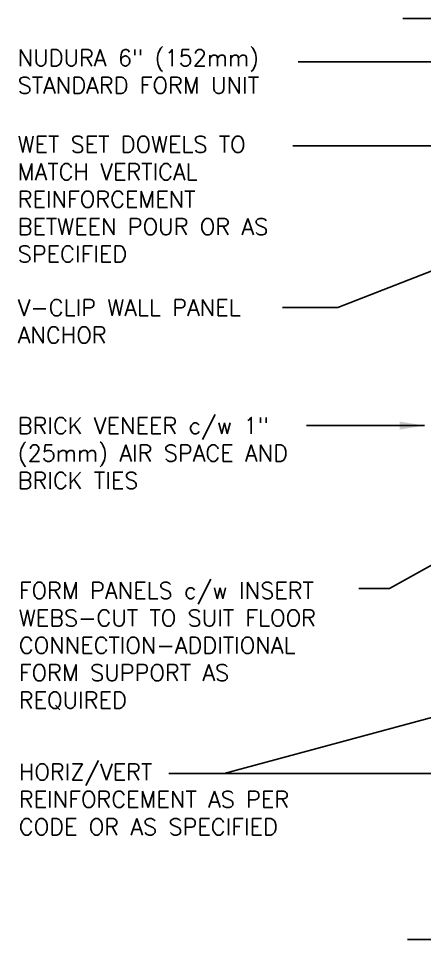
# Model space of a CAD drawing. Header units: inches. Extents: x 61.5 to 116.3, y 190.1 to 261.
# Drawn here: x 61.49 to 79.99, y 218 to 260 of the extents above; entities that cross this region are included whole.
import ezdxf

# ---------------------------------------------------------------- set-up
doc = ezdxf.new("R2010")
doc.units = ezdxf.units.IN
doc.header["$LTSCALE"] = 0.5
doc.header["$MEASUREMENT"] = 0
doc.layers.add('LINE9', color=9, linetype='Continuous')
doc.layers.add('TEXT', color=4, linetype='Continuous')
doc.styles.add('DIM', font='romans.shx', dxfattribs={"width": 0.7})
doc.styles.add('ROMANS', font='romans.shx', dxfattribs={"height": 0.75})
doc.dimstyles.new('ext_12', dxfattribs={"dimscale": 12, "dimtxt": 0.09375, "dimasz": 0.09375, "dimexe": 0.09375, "dimexo": 0.0625, "dimgap": 0.0625, "dimtad": 1, "dimdec": 1, "dimzin": 3, "dimdsep": 46, "dimlunit": 4, "dimtxsty": 'DIM', "dimcen": 0.09, "dimdle": 0.09375, "dimclrt": 4, "dimadec": 0, "dimazin": 0, "dimtfac": 1, "dimtdec": 1, "dimtmove": 2, "dimatfit": 3, "dimfxl": 1, "dimfrac": 2, "dimtolj": 1, "dimtzin": 0, "dimarcsym": 0})

msp = doc.modelspace()

# ---------------------------------------------------------------- linework, layer by layer
at = {"layer": 'LINE9'}
for p, q in [((78.999, 260.004), (87.145, 260.004)), ((79.218, 218.004), (87.125, 218.004))]:
    msp.add_line(p, q, dxfattribs=at)

# ---------------------------------------------------------------- texts
at = {"layer": 'TEXT', "char_height": 0.75, "attachment_point": 4, "style": 'ROMANS'}
for s, insert, width in [('NUDURA 6" (152mm) STANDARD FORM UNIT', (61.461, 257.58), 14.95852), ('WET SET DOWELS TO MATCH VERTICAL REINFORCEMENT BETWEEN POUR OR AS SPECIFIED', (61.461, 251.76), 12.95276), ('V-CLIP WALL PANEL ANCHOR', (61.461, 246.195), 12.01477), ('BRICK VENEER c/w 1" (25mm) AIR SPACE AND BRICK TIES', (61.461, 240.184), 15.10061), ('FORM PANELS c/w INSERT WEBS-CUT TO SUIT FLOOR CONNECTION-ADDITIONAL\\PFORM SUPPORT AS \\PREQUIRED', (61.513, 231.385), 17.8384), ('HORIZ/VERT REINFORCEMENT AS PER CODE OR AS SPECIFIED', (61.513, 224.397), 15.33694)]:
    msp.add_mtext(s, dxfattribs=dict(at, insert=insert, width=width))

# ---------------------------------------------------------------- leaders
at = {"layer": 'TEXT'}
for points in [[(85.965, 258.018), (74.241, 258.018)], [(89.081, 254.189), (73.986, 254.189)], [(88.081, 251.501), (76.04, 246.83), (73.524, 246.83)], [(85.867, 238.168), (78.392, 234.011), (76.996, 234.011)], [(90.662, 230.918), (70.864, 225.573), (68.347, 225.573)], [(90.125, 225.573), (71.376, 225.573), (68.86, 225.573)]]:
    msp.add_leader(points, dimstyle='ext_12', dxfattribs=at)
msp.add_leader([(79.981, 241.44), (74.619, 241.44)], dimstyle='ext_12', override={"dimgap": 0.0625, "dimtad": 0}, dxfattribs=at)

doc.saveas('drawing.dxf')
